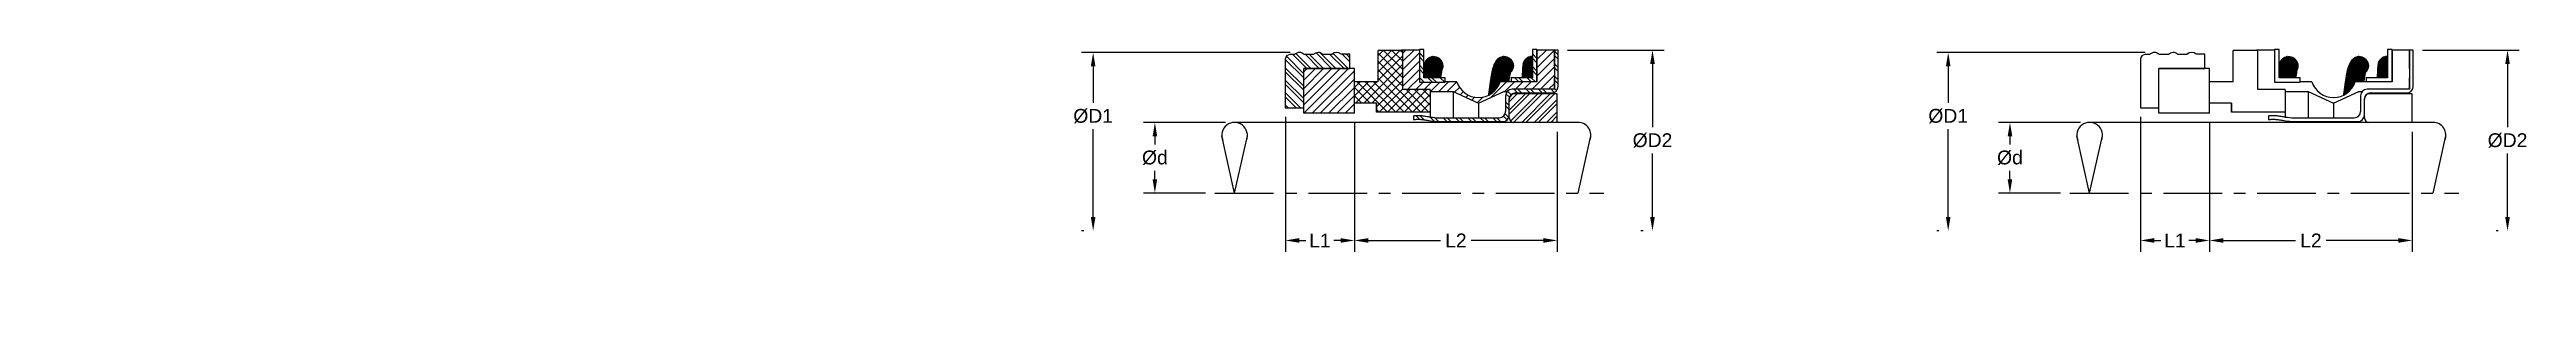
# Model space of a CAD drawing. Header units: millimetres. Extents: x 140 to 409, y 185 to 213.
import ezdxf

# ---------------------------------------------------------------- set-up
doc = ezdxf.new("R2010")
doc.units = ezdxf.units.MM
doc.header["$PDSIZE"] = -1
doc.linetypes.add('CENTER', pattern=[10.16, 6.35, -1.27, 1.27, -1.27])
doc.layers.add('AM_4', color=92, linetype='Continuous', lineweight=0)
doc.styles.get("Standard").update_dxf_attribs({"font": 'arial.ttf'})
doc.dimstyles.new('ADITYA', dxfattribs={"dimtxt": 2.5, "dimasz": 2.5, "dimexe": 1.25, "dimexo": 1, "dimtad": 0, "dimtih": 1, "dimtxsty": 'Standard', "dimcen": 2.5, "dimadec": 0, "dimazin": 0, "dimtfac": 1, "dimtmove": 0, "dimatfit": 3, "dimfxl": 1, "dimarcsym": 0})

# ---------------------------------------------------------------- blocks, each defined once
blk = doc.blocks.new('*D5')
at = {"color": 0, "lineweight": -2}
for p, q in [((281.66, 205.23), (281.66, 191.19)), ((303.66, 204.23), (303.66, 191.19)), ((283.16, 192.44), (291, 192.44)), ((302.16, 192.44), (294.32, 192.44))]:
    blk.add_line(p, q, dxfattribs=at)
at = {"color": 0}
for points in [[(283.16, 192.69), (283.16, 192.19), (281.66, 192.44)], [(302.16, 192.19), (302.16, 192.69), (303.66, 192.44)]]:
    blk.add_solid(points, dxfattribs=at)
at = {"layer": 'Defpoints', "color": 0}
for p in [(281.66, 206.23), (303.66, 205.23), (303.66, 192.44)]:
    blk.add_point(p, dxfattribs=at)
at = {"color": 0, "insert": (292.66, 192.44), "char_height": 1.5, "attachment_point": 5}
blk.add_mtext('L2', dxfattribs=at)
blk = doc.blocks.new('*D6')
at = {"color": 0, "lineweight": -2}
for p, q in [((304.76, 213.08), (315.24, 213.08)), ((313.99, 211.58), (313.99, 204.71)), ((313.99, 194.98), (313.99, 201.85)), ((312.99, 193.48), (312.74, 193.48))]:
    blk.add_line(p, q, dxfattribs=at)
at = {"color": 0}
for points in [[(314.24, 211.58), (313.74, 211.58), (313.99, 213.08)], [(313.74, 194.98), (314.24, 194.98), (313.99, 193.48)]]:
    blk.add_solid(points, dxfattribs=at)
at = {"layer": 'Defpoints', "color": 0}
for p in [(303.76, 213.08), (313.99, 213.08), (313.99, 193.48)]:
    blk.add_point(p, dxfattribs=at)
at = {"color": 0, "insert": (313.99, 203.28), "char_height": 1.5, "attachment_point": 5}
blk.add_mtext('ØD2', dxfattribs=at)
blk = doc.blocks.new('*D8')
at = {"color": 0, "lineweight": -2}
for p, q in [((274.69, 212.81), (252.06, 212.81)), ((253.31, 211.31), (253.31, 207.36)), ((253.31, 194.98), (253.31, 204.49)), ((252.31, 193.48), (252.06, 193.48))]:
    blk.add_line(p, q, dxfattribs=at)
at = {"color": 0}
for points in [[(253.56, 211.31), (253.06, 211.31), (253.31, 212.81)], [(253.06, 194.98), (253.56, 194.98), (253.31, 193.48)]]:
    blk.add_solid(points, dxfattribs=at)
at = {"layer": 'Defpoints', "color": 0}
for p in [(253.31, 212.81), (275.69, 212.81), (253.31, 193.48)]:
    blk.add_point(p, dxfattribs=at)
at = {"color": 0, "insert": (253.31, 205.92), "char_height": 1.5, "attachment_point": 5}
blk.add_mtext('ØD1', dxfattribs=at)
blk = doc.blocks.new('*D9')
at = {"color": 0, "lineweight": -2}
for p, q in [((274.16, 205.83), (274.16, 191.19)), ((281.66, 205.23), (281.66, 191.19)), ((275.66, 192.44), (276.39, 192.44)), ((280.16, 192.44), (279.43, 192.44))]:
    blk.add_line(p, q, dxfattribs=at)
at = {"color": 0}
for points in [[(275.66, 192.69), (275.66, 192.19), (274.16, 192.44)], [(280.16, 192.19), (280.16, 192.69), (281.66, 192.44)]]:
    blk.add_solid(points, dxfattribs=at)
at = {"layer": 'Defpoints', "color": 0}
for p in [(274.16, 206.83), (281.66, 206.23), (274.16, 192.44)]:
    blk.add_point(p, dxfattribs=at)
at = {"color": 0, "insert": (277.91, 192.44), "char_height": 1.5, "attachment_point": 5}
blk.add_mtext('L1', dxfattribs=at)
blk = doc.blocks.new('*D11')
at = {"color": 0, "lineweight": -2}
for p, q in [((267.65, 205.23), (258.76, 205.23)), ((260.01, 203.73), (260.01, 202.84)), ((260.01, 199.08), (260.01, 199.97)), ((265.51, 197.58), (258.76, 197.58))]:
    blk.add_line(p, q, dxfattribs=at)
at = {"color": 0}
for points in [[(260.26, 203.73), (259.76, 203.73), (260.01, 205.23)], [(259.76, 199.08), (260.26, 199.08), (260.01, 197.58)]]:
    blk.add_solid(points, dxfattribs=at)
at = {"layer": 'Defpoints', "color": 0}
for p in [(260.01, 205.23), (268.65, 205.23), (266.51, 197.58)]:
    blk.add_point(p, dxfattribs=at)
at = {"color": 0, "insert": (260.01, 201.41), "char_height": 1.5, "attachment_point": 5}
blk.add_mtext('Ød', dxfattribs=at)

msp = doc.modelspace()

# ---------------------------------------------------------------- hatches: boundary and pattern name
at = {"linetype": 'Continuous', "lineweight": 18}
h = msp.add_hatch(dxfattribs=at)
h.set_pattern_fill('ANSI32', style=0)
edge = h.paths.add_edge_path(flags=0)
edge.add_line((141.968, 197.613), (140.219, 197.613))
edge.add_spline(control_points=[(140.219, 197.613), (140.131, 197.454), (140.093, 197.287), (140.093, 197.129), (140.093, 195.129), (142.093, 195.129), (142.093, 197.129), (142.093, 197.287), (142.056, 197.454), (141.968, 197.613)], knot_values=[0, 0, 0, 0, 0.1026788, 0.1026788, 0.1026788, 0.6026788, 0.6026788, 0.6026788, 0.7053577, 0.7053577, 0.7053577, 0.7053577], weights=[0.6736282, 0.7543043, 0.8630949, 1, 0.3333333, 0.3333333, 1, 0.8630949, 0.7543043, 0.6736282], degree=3, periodic=0)
h = msp.add_hatch(dxfattribs=at)
h.set_pattern_fill('ANSI32', style=0)
h.paths.add_polyline_path([(166.893, 198.009), (166.893, 195.209), (167.393, 195.209), (167.393, 197.509), (170.443, 197.509), (170.443, 198.009)], flags=0)
h = msp.add_hatch(dxfattribs=at)
h.set_pattern_fill('ANSI32', style=0)
edge = h.paths.add_edge_path(flags=0)
edge.add_spline(control_points=[(140.094, 192.736), (140.094, 190.736), (142.094, 190.736), (142.094, 192.736), (142.094, 194.736), (140.094, 194.736), (140.094, 192.736)], knot_values=[0, 0, 0, 0, 0.5, 0.5, 0.5, 1, 1, 1, 1], weights=[1, 0.3333333, 0.3333333, 1, 0.3333333, 0.3333333, 1], degree=3, periodic=0)
h = msp.add_hatch(dxfattribs=at)
h.set_pattern_fill('ANSI32', style=0)
edge = h.paths.add_edge_path(flags=0)
edge.add_spline(control_points=[(169.693, 188.813), (169.693, 190.813), (167.693, 190.813), (167.693, 188.813), (167.693, 186.813), (169.693, 186.813), (169.693, 188.813)], knot_values=[0, 0, 0, 0, 0.5, 0.5, 0.5, 1, 1, 1, 1], weights=[1, 0.3333333, 0.3333333, 1, 0.3333333, 0.3333333, 1], degree=3, periodic=0)
h = msp.add_hatch(dxfattribs=at)
h.set_pattern_fill('ANSI32', style=0)
edge = h.paths.add_edge_path(flags=0)
edge.add_spline(control_points=[(140.094, 186.745), (140.094, 184.745), (142.094, 184.745), (142.094, 186.745), (142.094, 188.745), (140.094, 188.745), (140.094, 186.745)], knot_values=[0, 0, 0, 0, 0.5, 0.5, 0.5, 1, 1, 1, 1], weights=[1, 0.3333333, 0.3333333, 1, 0.3333333, 0.3333333, 1], degree=3, periodic=0)
h = msp.add_hatch(dxfattribs=at)
h.set_pattern_fill('ANSI32', style=0)
h.paths.add_polyline_path([(167.393, 185.752), (167.393, 188.052), (166.893, 188.052), (166.893, 185.252), (170.443, 185.252), (170.443, 185.752)], flags=0)
h = msp.add_hatch(dxfattribs=at)
h.set_pattern_fill('ANSI32', style=0)
edge = h.paths.add_edge_path(flags=0)
edge.add_line((167.699, 185.678), (169.688, 185.678))
edge.add_spline(control_points=[(169.688, 185.678), (169.692, 185.713), (169.694, 185.749), (169.694, 185.784), (169.694, 187.784), (167.694, 187.784), (167.694, 185.784), (167.694, 185.749), (167.696, 185.713), (167.699, 185.678)], knot_values=[0.974671, 0.974671, 0.974671, 0.974671, 1, 1, 1, 1.5, 1.5, 1.5, 1.525329, 1.525329, 1.525329, 1.525329], weights=[0.9038164, 0.9341668, 0.966228, 1, 0.3333333, 0.3333333, 1, 0.966228, 0.9341668, 0.9038164], degree=3, periodic=0)
at = {"layer": 'AM_4'}
h = msp.add_hatch(dxfattribs=at)
h.set_pattern_fill('ANSI32', color=8, scale=0.1, angle=90)
h.set_pattern_definition([(135, (274.1573, 205.3301), (-0.67352, -0.67352), []), (135, (274.1573, 205.7791), (-0.67352, -0.67352), [])])
edge = h.paths.add_edge_path()
edge.add_line((288.057, 205.546), (288.057, 205.63))
edge.add_line((288.057, 205.63), (288.057, 205.952))
edge.add_spline(control_points=[(288.057, 205.952), (288.057, 205.956), (288.057, 205.96), (288.057, 205.964)], knot_values=[0, 0, 0, 0, 0.0520324, 0.0520324, 0.0520324, 0.0520324], degree=3, periodic=0)
edge.add_spline(control_points=[(288.057, 205.964), (288.207, 205.98), (288.506, 206.011), (288.964, 205.99), (289.412, 205.907), (289.711, 205.847), (289.857, 205.824)], knot_values=[0, 0, 0, 0, 0.0484124, 0.0967534, 0.1469829, 0.1948027, 0.1948027, 0.1948027, 0.1948027], degree=3, periodic=0)
edge.add_spline(control_points=[(289.857, 205.824), (289.865, 205.823), (290.178, 205.773), (290.807, 205.728), (291.634, 205.732), (292.151, 205.733), (292.357, 205.733)], knot_values=[0.1948027, 0.1948027, 0.1948027, 0.1948027, 0.1972465, 0.2970529, 0.3970974, 0.4634791, 0.4634791, 0.4634791, 0.4634791], degree=3, periodic=0)
edge.add_spline(control_points=[(292.357, 205.733), (292.775, 205.733), (293.692, 205.733), (294.609, 205.733), (295.107, 205.733)], knot_values=[0.4634791, 0.4634791, 0.4634791, 0.4634791, 0.5980838, 0.7585586, 0.7585586, 0.7585586, 0.7585586], degree=3, periodic=0)
edge.add_spline(control_points=[(295.107, 205.733), (295.857, 205.732), (296.607, 205.732), (297.357, 205.732)], knot_values=[0.7585586, 0.7585586, 0.7585586, 0.7585586, 1, 1, 1, 1], degree=3, periodic=0)
edge.add_line((297.357, 205.732), (297.357, 205.733))
edge.add_ellipse((297.357, 206.433), major_axis=(0.7, 0), ratio=1, start_angle=270, end_angle=360)
edge.add_line((298.057, 206.433), (298.057, 208.133))
edge.add_ellipse((298.757, 208.133), major_axis=(-0.7, 0), ratio=1, start_angle=270, end_angle=360, ccw=False)
edge.add_line((298.757, 208.833), (303.357, 208.833))
edge.add_line((303.357, 208.833), (303.357, 213.083))
edge.add_line((303.357, 213.083), (303.757, 213.083))
edge.add_line((303.757, 213.083), (303.757, 209.133))
edge.add_ellipse((303.057, 209.133), major_axis=(-0.7, 0), ratio=1, start_angle=450, end_angle=540, ccw=False)
edge.add_line((303.057, 208.433), (299.157, 208.433))
edge.add_ellipse((299.157, 207.733), major_axis=(0.7, 0), ratio=1, start_angle=90, end_angle=131.31096)
edge.add_ellipse((298.957, 207.833), major_axis=(0.5, 0), ratio=1, start_angle=121.61464, end_angle=180)
edge.add_line((298.457, 207.833), (298.457, 206.033))
edge.add_ellipse((297.757, 206.033), major_axis=(-0.7, 0), ratio=1, start_angle=450, end_angle=540, ccw=False)
edge.add_line((297.757, 205.333), (297.757, 205.331))
edge.add_spline(control_points=[(297.757, 205.331), (296.445, 205.33), (294.475, 205.328), (292.179, 205.335), (290.869, 205.324), (290.058, 205.372), (289.429, 205.488), (288.971, 205.568), (288.51, 205.59), (288.208, 205.561), (288.057, 205.546)], knot_values=[0, 0, 0, 0, 0.4053228, 0.6079863, 0.7089975, 0.8097775, 0.8581098, 0.9064187, 0.9531805, 1, 1, 1, 1], degree=3, periodic=0)
h.paths.add_polyline_path([(274.157, 206.833), (276.157, 206.833), (276.157, 211.083), (281.157, 211.083), (281.157, 212.623), (280.217, 212.623, 0.4142136), (279.217, 212.609), (278.217, 212.609, 0.4329834), (277.217, 212.583), (276.217, 212.583, 0.4342328), (275.157, 212.583), (274.657, 212.583, 0.4142136), (274.157, 212.083)])
h.paths.add_polyline_path([(288.7, 213.083), (288.7, 209.583), (291.5, 209.583), (291.5, 210.083), (289.2, 210.083), (289.2, 213.133), (288.7, 213.133)])
h.paths.add_polyline_path([(298.657, 209.633), (298.657, 210.083), (300.957, 210.083), (300.957, 213.133), (301.457, 213.133), (301.457, 209.633)])
at = {"layer": 'AM_4', "ltscale": 0.5}
h = msp.add_hatch(dxfattribs=at)
h.set_pattern_fill('ANSI37', color=8, scale=0.2)
h.set_pattern_definition([(45, (281.6573, 206.33254), (-0.449013, 0.449013), []), (135, (281.6573, 206.33254), (-0.449013, -0.449013), [])])
h.paths.add_polyline_path([(281.657, 207.333), (284.057, 207.333), (284.057, 206.333), (289.857, 206.333), (289.857, 208.733, 0.2679492), (289.857, 208.833), (286.857, 208.833), (286.857, 211.083), (286.857, 212.983, 0.4142136), (286.757, 213.083), (284.257, 213.083, 0.1164338), (284.234, 212.983), (284.234, 209.683), (281.657, 209.683)])
at = {"layer": 'AM_4'}
h = msp.add_hatch(dxfattribs=at)
h.set_pattern_fill('ANSI31', color=8, scale=0.2)
h.set_pattern_definition([(45, (286.8573, 207.33254), (-0.449013, 0.449013), [])])
h.paths.add_polyline_path([(286.857, 208.833), (289.857, 208.833, -0.2679492), (289.857, 208.733), (289.857, 208.583), (292.357, 208.583), (295.107, 207.333), (297.857, 208.583), (298.221, 208.583, -0.2216709), (298.757, 208.833), (303.357, 208.833), (303.357, 213.083), (301.457, 213.083), (301.457, 209.633), (297.457, 209.633, -0.724983), (292.757, 209.633), (291.5, 209.633), (291.5, 209.583), (288.7, 209.583), (288.7, 213.083), (286.857, 213.083), (286.857, 211.083)])
h = msp.add_hatch(dxfattribs=at)
h.set_pattern_fill('ANSI31', color=8, scale=0.01)
h.set_pattern_definition([(45, (289.199962, 208.179236), (-0.02245064, 0.02245064), [])])
edge = h.paths.add_edge_path()
edge.add_spline(control_points=[(296.192, 208.179), (296.204, 208.242), (296.246, 208.612), (296.324, 209.198), (296.432, 209.939), (296.513, 210.408), (296.572, 210.706), (296.608, 210.874), (296.652, 211.062), (296.728, 211.319), (296.839, 211.575), (296.932, 211.706), (296.966, 211.751)], knot_values=[0.0137123, 0.0137123, 0.0137123, 0.0137123, 0.0292691, 0.2373197, 0.4325156, 0.6092428, 0.6791317, 0.7453857, 0.8107681, 0.8803758, 0.9558622, 0.9973567, 0.9973567, 0.9973567, 0.9973567], degree=3, periodic=0)
edge.add_spline(control_points=[(296.966, 211.751), (296.947, 211.702), (296.898, 211.545), (296.883, 211.264), (296.98, 210.936), (297.179, 210.658), (297.459, 210.461), (297.789, 210.369), (298.13, 210.39), (298.394, 210.502), (298.529, 210.606), (298.572, 210.645)], knot_values=[0.189899, 0.189899, 0.189899, 0.189899, 0.2147595, 0.2684467, 0.3221333, 0.3758203, 0.4295083, 0.4831977, 0.5368882, 0.590579, 0.6180755, 0.6180755, 0.6180755, 0.6180755], degree=3, periodic=0)
edge.add_spline(control_points=[(298.572, 210.645), (298.589, 210.61), (298.545, 210.413), (298.521, 210.279), (298.467, 210.013), (298.43, 209.775), (298.406, 209.633)], knot_values=[0.0081413, 0.0081413, 0.0081413, 0.0081413, 0.162415, 0.3903534, 0.6353622, 0.934312, 0.934312, 0.934312, 0.934312], degree=3, periodic=0)
edge.add_line((298.406, 209.633), (297.457, 209.633))
edge.add_ellipse((295.107, 210.401), major_axis=(-2.473, 0), ratio=1, start_angle=476.00899, end_angle=521.88295, ccw=False)
edge = h.paths.add_edge_path()
edge.add_spline(control_points=[(296.966, 211.751), (296.988, 211.807), (297.067, 211.962), (297.259, 212.177), (297.496, 212.313), (297.646, 212.348), (297.687, 212.356)], knot_values=[0.0334525, 0.0334525, 0.0334525, 0.0334525, 0.0622806, 0.1159705, 0.169661, 0.189899, 0.189899, 0.189899, 0.189899], degree=3, periodic=0)
edge.add_line((297.687, 212.356), (297.689, 212.347))
edge.add_spline(control_points=[(297.689, 212.347), (297.692, 212.348), (297.706, 212.355), (297.72, 212.36), (297.73, 212.363)], knot_values=[0.8147234, 0.8147234, 0.8147234, 0.8147234, 0.8623424, 1, 1, 1, 1], degree=3, periodic=0)
edge.add_spline(control_points=[(297.73, 212.363), (297.783, 212.371), (297.837, 212.376), (297.891, 212.382)], knot_values=[0.0007748, 0.0007748, 0.0007748, 0.0007748, 0.0265145, 0.0265145, 0.0265145, 0.0265145], degree=3, periodic=0)
edge.add_spline(control_points=[(297.891, 212.382), (297.892, 212.382), (297.894, 212.382), (297.896, 212.382)], knot_values=[0, 0, 0, 0, 0.0007748, 0.0007748, 0.0007748, 0.0007748], degree=3, periodic=0)
edge.add_spline(control_points=[(297.896, 212.382), (297.966, 212.378), (298.148, 212.366), (298.427, 212.251), (298.685, 212.028), (298.854, 211.73), (298.915, 211.393), (298.861, 211.055), (298.726, 210.806), (298.612, 210.682), (298.572, 210.645)], knot_values=[0.6180755, 0.6180755, 0.6180755, 0.6180755, 0.6516796, 0.7053686, 0.7590562, 0.8127429, 0.8664297, 0.9201173, 0.9738062, 1, 1, 1, 1], degree=3, periodic=0)
edge.add_spline(control_points=[(298.572, 210.645), (298.529, 210.606), (298.394, 210.502), (298.13, 210.39), (297.789, 210.369), (297.459, 210.461), (297.179, 210.658), (296.98, 210.936), (296.883, 211.264), (296.898, 211.545), (296.947, 211.702), (296.966, 211.751)], knot_values=[0.189899, 0.189899, 0.189899, 0.189899, 0.2173955, 0.2710863, 0.3247768, 0.3784663, 0.4321543, 0.4858412, 0.5395278, 0.593215, 0.6180755, 0.6180755, 0.6180755, 0.6180755], degree=3, periodic=0)
edge = h.paths.add_edge_path()
edge.add_spline(control_points=[(289.244, 211.409), (289.246, 211.473), (289.268, 211.65), (289.379, 211.921), (289.607, 212.175), (289.836, 212.307), (289.977, 212.343), (290.01, 212.35)], knot_values=[0.0375206, 0.0375206, 0.0375206, 0.0375206, 0.0682122, 0.1218999, 0.1755941, 0.2292914, 0.245468, 0.245468, 0.245468, 0.245468], degree=3, periodic=0)
edge.add_line((290.01, 212.35), (290.012, 212.341))
edge.add_spline(control_points=[(290.012, 212.341), (290.018, 212.344), (290.031, 212.35), (290.043, 212.355), (290.049, 212.357)], knot_values=[0.7337342, 0.7337342, 0.7337342, 0.7337342, 0.8742414, 1, 1, 1, 1], degree=3, periodic=0)
edge.add_spline(control_points=[(290.049, 212.357), (290.076, 212.362), (290.104, 212.365), (290.132, 212.369)], knot_values=[0.017696, 0.017696, 0.017696, 0.017696, 0.0311826, 0.0311826, 0.0311826, 0.0311826], degree=3, periodic=0)
edge.add_spline(control_points=[(290.132, 212.369), (290.169, 212.373), (290.206, 212.377), (290.243, 212.381)], knot_values=[0, 0, 0, 0, 0.017696, 0.017696, 0.017696, 0.017696], degree=3, periodic=0)
edge.add_spline(control_points=[(290.243, 212.381), (290.314, 212.376), (290.496, 212.365), (290.774, 212.25), (291.032, 212.026), (291.201, 211.728), (291.262, 211.392), (291.219, 211.12), (291.157, 210.972), (291.136, 210.93)], knot_values=[0.6755445, 0.6755445, 0.6755445, 0.6755445, 0.7091531, 0.7628431, 0.8165265, 0.8702058, 0.9238851, 0.9775685, 1, 1, 1, 1], degree=3, periodic=0)
edge.add_spline(control_points=[(291.136, 210.93), (291.134, 210.927), (291.13, 210.92), (291.125, 210.909), (291.081, 210.835)], knot_values=[0.976854, 0.976854, 0.976854, 0.976854, 0.9894163, 1, 1, 1, 1], degree=3, periodic=0)
edge.add_spline(control_points=[(291.081, 210.835), (291.065, 210.811), (290.983, 210.696), (290.793, 210.523), (290.478, 210.389), (290.136, 210.367), (289.807, 210.46), (289.527, 210.656), (289.327, 210.934), (289.249, 211.2), (289.242, 211.361), (289.244, 211.409)], knot_values=[0.245468, 0.245468, 0.245468, 0.245468, 0.2591353, 0.3128311, 0.3665298, 0.420227, 0.4739189, 0.5276043, 0.5812845, 0.6349632, 0.6579534, 0.6579534, 0.6579534, 0.6579534], degree=3, periodic=0)
edge = h.paths.add_edge_path()
edge.add_line((289.2, 210.083), (289.2, 210.91))
edge.add_spline(control_points=[(289.2, 210.91), (289.203, 210.962), (289.209, 211.083), (289.222, 211.226), (289.227, 211.325), (289.242, 211.401), (289.244, 211.409)], knot_values=[0.1131798, 0.1131798, 0.1131798, 0.1131798, 0.3552665, 0.6723538, 0.9640002, 1, 1, 1, 1], degree=3, periodic=0)
edge.add_spline(control_points=[(289.244, 211.409), (289.242, 211.361), (289.249, 211.2), (289.327, 210.934), (289.527, 210.656), (289.807, 210.46), (290.136, 210.367), (290.478, 210.389), (290.793, 210.523), (290.983, 210.696), (291.065, 210.811), (291.081, 210.835)], knot_values=[0.245468, 0.245468, 0.245468, 0.245468, 0.2684582, 0.322137, 0.3758172, 0.4295025, 0.4831945, 0.5368917, 0.5905903, 0.6442862, 0.6579534, 0.6579534, 0.6579534, 0.6579534], degree=3, periodic=0)
edge.add_spline(control_points=[(291.081, 210.835), (291.101, 210.865), (291.119, 210.897), (291.136, 210.93)], knot_values=[0.6579534, 0.6579534, 0.6579534, 0.6579534, 0.6755445, 0.6755445, 0.6755445, 0.6755445], degree=3, periodic=0)
edge.add_spline(control_points=[(291.136, 210.93), (291.168, 210.981), (291.128, 210.672), (291.103, 210.529), (291.06, 210.313), (291.032, 210.148), (291.021, 210.083)], knot_values=[0.1531226, 0.1531226, 0.1531226, 0.1531226, 0.3499383, 0.5778767, 0.8228855, 0.976854, 0.976854, 0.976854, 0.976854], degree=3, periodic=0)
edge.add_line((291.021, 210.083), (289.2, 210.083))
edge = h.paths.add_edge_path()
edge.add_spline(control_points=[(299.925, 211.379), (299.925, 211.342), (299.934, 211.192), (300.009, 210.937), (300.208, 210.658), (300.488, 210.463), (300.754, 210.385), (300.911, 210.384), (300.957, 210.386)], knot_values=[0.5011838, 0.5011838, 0.5011838, 0.5011838, 0.5345514, 0.6350858, 0.7356197, 0.8361513, 0.9366801, 0.977862, 0.977862, 0.977862, 0.977862], degree=3, periodic=0)
edge.add_line((300.957, 210.386), (300.957, 212.382))
edge.add_spline(control_points=[(300.957, 212.382), (300.947, 212.382), (300.824, 212.386), (300.587, 212.344), (300.288, 212.179), (300.061, 211.923), (299.945, 211.642), (299.925, 211.454), (299.925, 211.379)], knot_values=[0.022225, 0.022225, 0.022225, 0.022225, 0.0319069, 0.1324334, 0.2329599, 0.3334877, 0.4340183, 0.5011838, 0.5011838, 0.5011838, 0.5011838], degree=3, periodic=0)
edge = h.paths.add_edge_path()
edge.add_spline(control_points=[(299.851, 210.083), (299.858, 210.27), (299.869, 210.571), (299.886, 210.912), (299.901, 211.145), (299.91, 211.284), (299.923, 211.367), (299.925, 211.379)], knot_values=[0.0718942, 0.0718942, 0.0718942, 0.0718942, 0.3966509, 0.5947942, 0.803711, 0.9738598, 1, 1, 1, 1], degree=3, periodic=0)
edge.add_spline(control_points=[(299.925, 211.379), (299.925, 211.342), (299.934, 211.192), (300.009, 210.937), (300.208, 210.658), (300.488, 210.463), (300.754, 210.385), (300.911, 210.384), (300.957, 210.386)], knot_values=[0.5011838, 0.5011838, 0.5011838, 0.5011838, 0.5345514, 0.6350858, 0.7356197, 0.8361513, 0.9366801, 0.977862, 0.977862, 0.977862, 0.977862], degree=3, periodic=0)
edge.add_line((300.957, 210.386), (300.957, 210.083))
edge.add_line((300.957, 210.083), (299.851, 210.083))
h = msp.add_hatch(dxfattribs=at)
h.set_pattern_fill('ANSI31', color=8, scale=0.01)
h.set_pattern_definition([(45, (381.960016, 208.179236), (-0.02245064, 0.02245064), [])])
edge = h.paths.add_edge_path()
edge.add_spline(control_points=[(388.952, 208.179), (388.964, 208.242), (389.006, 208.612), (389.084, 209.198), (389.192, 209.939), (389.273, 210.408), (389.332, 210.706), (389.368, 210.874), (389.412, 211.062), (389.488, 211.319), (389.599, 211.575), (389.692, 211.706), (389.726, 211.751)], knot_values=[0.0137123, 0.0137123, 0.0137123, 0.0137123, 0.0292691, 0.2373197, 0.4325156, 0.6092428, 0.6791317, 0.7453857, 0.8107681, 0.8803758, 0.9558622, 0.9973567, 0.9973567, 0.9973567, 0.9973567], degree=3, periodic=0)
edge.add_spline(control_points=[(389.726, 211.751), (389.707, 211.702), (389.658, 211.545), (389.643, 211.264), (389.74, 210.936), (389.939, 210.658), (390.219, 210.461), (390.549, 210.369), (390.89, 210.39), (391.154, 210.502), (391.289, 210.606), (391.332, 210.645)], knot_values=[0.189899, 0.189899, 0.189899, 0.189899, 0.2147595, 0.2684467, 0.3221333, 0.3758203, 0.4295083, 0.4831977, 0.5368882, 0.590579, 0.6180755, 0.6180755, 0.6180755, 0.6180755], degree=3, periodic=0)
edge.add_spline(control_points=[(391.332, 210.645), (391.349, 210.61), (391.305, 210.413), (391.281, 210.279), (391.227, 210.013), (391.19, 209.775), (391.166, 209.633)], knot_values=[0.0081413, 0.0081413, 0.0081413, 0.0081413, 0.162415, 0.3903534, 0.6353622, 0.934312, 0.934312, 0.934312, 0.934312], degree=3, periodic=0)
edge.add_line((391.166, 209.633), (390.217, 209.633))
edge.add_ellipse((387.867, 210.401), major_axis=(-2.473, 0), ratio=1, start_angle=476.00899, end_angle=521.88295, ccw=False)
edge = h.paths.add_edge_path()
edge.add_spline(control_points=[(389.726, 211.751), (389.748, 211.807), (389.827, 211.962), (390.019, 212.177), (390.256, 212.313), (390.406, 212.348), (390.447, 212.356)], knot_values=[0.0334525, 0.0334525, 0.0334525, 0.0334525, 0.0622806, 0.1159705, 0.169661, 0.189899, 0.189899, 0.189899, 0.189899], degree=3, periodic=0)
edge.add_line((390.447, 212.356), (390.449, 212.347))
edge.add_spline(control_points=[(390.449, 212.347), (390.452, 212.348), (390.466, 212.355), (390.48, 212.36), (390.49, 212.363)], knot_values=[0.8147234, 0.8147234, 0.8147234, 0.8147234, 0.8623424, 1, 1, 1, 1], degree=3, periodic=0)
edge.add_spline(control_points=[(390.49, 212.363), (390.543, 212.371), (390.597, 212.376), (390.651, 212.382)], knot_values=[0.0007748, 0.0007748, 0.0007748, 0.0007748, 0.0265145, 0.0265145, 0.0265145, 0.0265145], degree=3, periodic=0)
edge.add_spline(control_points=[(390.651, 212.382), (390.653, 212.382), (390.654, 212.382), (390.656, 212.382)], knot_values=[0, 0, 0, 0, 0.0007748, 0.0007748, 0.0007748, 0.0007748], degree=3, periodic=0)
edge.add_spline(control_points=[(390.656, 212.382), (390.726, 212.378), (390.908, 212.366), (391.187, 212.251), (391.445, 212.028), (391.614, 211.73), (391.675, 211.393), (391.621, 211.055), (391.486, 210.806), (391.372, 210.682), (391.332, 210.645)], knot_values=[0.6180755, 0.6180755, 0.6180755, 0.6180755, 0.6516796, 0.7053686, 0.7590562, 0.8127429, 0.8664297, 0.9201173, 0.9738062, 1, 1, 1, 1], degree=3, periodic=0)
edge.add_spline(control_points=[(391.332, 210.645), (391.289, 210.606), (391.154, 210.502), (390.89, 210.39), (390.549, 210.369), (390.219, 210.461), (389.939, 210.658), (389.74, 210.936), (389.643, 211.264), (389.658, 211.545), (389.707, 211.702), (389.726, 211.751)], knot_values=[0.189899, 0.189899, 0.189899, 0.189899, 0.2173955, 0.2710863, 0.3247768, 0.3784663, 0.4321543, 0.4858412, 0.5395278, 0.593215, 0.6180755, 0.6180755, 0.6180755, 0.6180755], degree=3, periodic=0)
edge = h.paths.add_edge_path()
edge.add_spline(control_points=[(382.004, 211.409), (382.006, 211.473), (382.028, 211.65), (382.139, 211.921), (382.367, 212.175), (382.596, 212.307), (382.737, 212.343), (382.77, 212.35)], knot_values=[0.0375206, 0.0375206, 0.0375206, 0.0375206, 0.0682122, 0.1218999, 0.1755941, 0.2292914, 0.245468, 0.245468, 0.245468, 0.245468], degree=3, periodic=0)
edge.add_line((382.77, 212.35), (382.772, 212.341))
edge.add_spline(control_points=[(382.772, 212.341), (382.778, 212.344), (382.791, 212.35), (382.803, 212.355), (382.809, 212.357)], knot_values=[0.7337342, 0.7337342, 0.7337342, 0.7337342, 0.8742414, 1, 1, 1, 1], degree=3, periodic=0)
edge.add_spline(control_points=[(382.809, 212.357), (382.836, 212.362), (382.864, 212.365), (382.892, 212.369)], knot_values=[0.017696, 0.017696, 0.017696, 0.017696, 0.0311826, 0.0311826, 0.0311826, 0.0311826], degree=3, periodic=0)
edge.add_spline(control_points=[(382.892, 212.369), (382.929, 212.373), (382.966, 212.377), (383.003, 212.381)], knot_values=[0, 0, 0, 0, 0.017696, 0.017696, 0.017696, 0.017696], degree=3, periodic=0)
edge.add_spline(control_points=[(383.003, 212.381), (383.074, 212.376), (383.256, 212.365), (383.534, 212.25), (383.792, 212.026), (383.961, 211.728), (384.023, 211.392), (383.979, 211.12), (383.917, 210.972), (383.896, 210.93)], knot_values=[0.6755445, 0.6755445, 0.6755445, 0.6755445, 0.7091531, 0.7628431, 0.8165265, 0.8702058, 0.9238851, 0.9775685, 1, 1, 1, 1], degree=3, periodic=0)
edge.add_spline(control_points=[(383.896, 210.93), (383.894, 210.927), (383.89, 210.92), (383.885, 210.909), (383.841, 210.835)], knot_values=[0.976854, 0.976854, 0.976854, 0.976854, 0.9894163, 1, 1, 1, 1], degree=3, periodic=0)
edge.add_spline(control_points=[(383.841, 210.835), (383.825, 210.811), (383.743, 210.696), (383.553, 210.523), (383.238, 210.389), (382.896, 210.367), (382.567, 210.46), (382.287, 210.656), (382.087, 210.934), (382.009, 211.2), (382.002, 211.361), (382.004, 211.409)], knot_values=[0.245468, 0.245468, 0.245468, 0.245468, 0.2591353, 0.3128311, 0.3665298, 0.420227, 0.4739189, 0.5276043, 0.5812845, 0.6349632, 0.6579534, 0.6579534, 0.6579534, 0.6579534], degree=3, periodic=0)
edge = h.paths.add_edge_path()
edge.add_line((381.96, 210.083), (381.96, 210.91))
edge.add_spline(control_points=[(381.96, 210.91), (381.963, 210.962), (381.969, 211.083), (381.982, 211.226), (381.987, 211.325), (382.002, 211.401), (382.004, 211.409)], knot_values=[0.1131798, 0.1131798, 0.1131798, 0.1131798, 0.3552665, 0.6723538, 0.9640002, 1, 1, 1, 1], degree=3, periodic=0)
edge.add_spline(control_points=[(382.004, 211.409), (382.002, 211.361), (382.009, 211.2), (382.087, 210.934), (382.287, 210.656), (382.567, 210.46), (382.896, 210.367), (383.238, 210.389), (383.553, 210.523), (383.743, 210.696), (383.825, 210.811), (383.841, 210.835)], knot_values=[0.245468, 0.245468, 0.245468, 0.245468, 0.2684582, 0.322137, 0.3758172, 0.4295025, 0.4831945, 0.5368917, 0.5905903, 0.6442862, 0.6579534, 0.6579534, 0.6579534, 0.6579534], degree=3, periodic=0)
edge.add_spline(control_points=[(383.841, 210.835), (383.861, 210.865), (383.88, 210.897), (383.896, 210.93)], knot_values=[0.6579534, 0.6579534, 0.6579534, 0.6579534, 0.6755445, 0.6755445, 0.6755445, 0.6755445], degree=3, periodic=0)
edge.add_spline(control_points=[(383.896, 210.93), (383.928, 210.981), (383.888, 210.672), (383.863, 210.529), (383.82, 210.313), (383.792, 210.148), (383.781, 210.083)], knot_values=[0.1531226, 0.1531226, 0.1531226, 0.1531226, 0.3499383, 0.5778767, 0.8228855, 0.976854, 0.976854, 0.976854, 0.976854], degree=3, periodic=0)
edge.add_line((383.781, 210.083), (381.96, 210.083))
edge = h.paths.add_edge_path()
edge.add_spline(control_points=[(392.685, 211.379), (392.685, 211.342), (392.694, 211.192), (392.769, 210.937), (392.968, 210.658), (393.248, 210.463), (393.514, 210.385), (393.671, 210.384), (393.717, 210.386)], knot_values=[0.5011838, 0.5011838, 0.5011838, 0.5011838, 0.5345514, 0.6350858, 0.7356197, 0.8361513, 0.9366801, 0.977862, 0.977862, 0.977862, 0.977862], degree=3, periodic=0)
edge.add_line((393.717, 210.386), (393.717, 212.382))
edge.add_spline(control_points=[(393.717, 212.382), (393.707, 212.382), (393.584, 212.386), (393.347, 212.344), (393.048, 212.179), (392.821, 211.923), (392.705, 211.642), (392.685, 211.454), (392.685, 211.379)], knot_values=[0.022225, 0.022225, 0.022225, 0.022225, 0.0319069, 0.1324334, 0.2329599, 0.3334877, 0.4340183, 0.5011838, 0.5011838, 0.5011838, 0.5011838], degree=3, periodic=0)
edge = h.paths.add_edge_path()
edge.add_spline(control_points=[(392.611, 210.083), (392.618, 210.27), (392.629, 210.571), (392.646, 210.912), (392.661, 211.145), (392.67, 211.284), (392.683, 211.367), (392.685, 211.379)], knot_values=[0.0718942, 0.0718942, 0.0718942, 0.0718942, 0.3966509, 0.5947942, 0.803711, 0.9738598, 1, 1, 1, 1], degree=3, periodic=0)
edge.add_spline(control_points=[(392.685, 211.379), (392.685, 211.342), (392.694, 211.192), (392.769, 210.937), (392.968, 210.658), (393.248, 210.463), (393.514, 210.385), (393.671, 210.384), (393.717, 210.386)], knot_values=[0.5011838, 0.5011838, 0.5011838, 0.5011838, 0.5345514, 0.6350858, 0.7356197, 0.8361513, 0.9366801, 0.977862, 0.977862, 0.977862, 0.977862], degree=3, periodic=0)
edge.add_line((393.717, 210.386), (393.717, 210.083))
edge.add_line((393.717, 210.083), (392.611, 210.083))
h = msp.add_hatch(dxfattribs=at)
h.set_pattern_fill('ANSI31', color=8, scale=0.2)
h.set_pattern_definition([(45, (276.1573, 206.23254), (-0.449013, 0.449013), [])])
h.paths.add_polyline_path([(276.157, 206.833), (276.157, 206.233), (281.657, 206.233), (281.657, 211.083), (276.157, 211.083)])
h = msp.add_hatch(dxfattribs=at)
h.set_pattern_fill('ANSI32', color=8, scale=0.1)
h.set_pattern_definition([(45, (298.4573, 205.2325), (-0.67352, 0.67352), []), (45, (298.9063, 205.2325), (-0.67352, 0.67352), [])])
h.paths.add_polyline_path([(298.957, 205.233, -0.4142136), (298.457, 205.733), (298.457, 207.733, -0.2157009), (298.695, 208.258, -0.1388266), (298.957, 208.333), (303.657, 208.333), (303.657, 205.233)])

# ---------------------------------------------------------------- linework, layer by layer
at = {"color": 7, "linetype": 'Continuous', "lineweight": 25}
for p, q in [((275.157, 212.583), (274.657, 212.583)), ((277.217, 212.583), (276.217, 212.583)), ((279.217, 212.609), (278.217, 212.609)), ((281.157, 212.623), (280.217, 212.623)), ((281.157, 211.083), (281.157, 212.623)), ((284.234, 209.683), (284.234, 212.983)), ((284.257, 213.083), (286.757, 213.083)), ((288.7, 213.083), (286.857, 213.083)), ((286.857, 213.083), (286.857, 211.083)), ((286.857, 212.983), (286.857, 208.833)), ((289.2, 213.133), (288.7, 213.133)), ((288.7, 213.133), (288.7, 209.583)), ((289.2, 210.083), (289.2, 213.133)), ((301.457, 213.133), (300.957, 213.133)), ((300.957, 213.133), (300.957, 210.083)), ((301.457, 209.633), (301.457, 213.133)), ((303.357, 213.083), (301.457, 213.083)), ((301.457, 213.083), (301.457, 209.633)), ((303.757, 213.083), (303.357, 213.083)), ((303.357, 213.083), (303.357, 208.833)), ((303.357, 211.083), (303.357, 213.083)), ((303.757, 209.133), (303.757, 213.083)), ((367.917, 212.583), (367.417, 212.583)), ((369.977, 212.583), (368.977, 212.583)), ((371.977, 212.609), (370.977, 212.609)), ((373.917, 212.623), (372.977, 212.623)), ((373.917, 211.083), (373.917, 212.623)), ((376.994, 209.683), (376.994, 212.983)), ((377.017, 213.083), (379.517, 213.083)), ((381.46, 213.083), (379.617, 213.083)), ((379.617, 213.083), (379.617, 211.083)), ((379.617, 212.983), (379.617, 208.833)), ((381.96, 213.133), (381.46, 213.133)), ((381.46, 213.133), (381.46, 209.583)), ((381.96, 210.083), (381.96, 213.133)), ((394.217, 213.133), (393.717, 213.133)), ((393.717, 213.133), (393.717, 210.083)), ((394.217, 209.633), (394.217, 213.133)), ((396.117, 213.083), (394.217, 213.083)), ((394.217, 213.083), (394.217, 209.633)), ((396.517, 213.083), (396.117, 213.083)), ((396.117, 213.083), (396.117, 208.833)), ((396.117, 211.083), (396.117, 213.083)), ((396.517, 209.133), (396.517, 213.083)), ((274.157, 212.083), (274.157, 206.833)), ((274.157, 210.34), (274.157, 206.833)), ((276.157, 211.083), (281.157, 211.083)), ((276.157, 206.833), (276.157, 211.083)), ((281.657, 211.083), (276.157, 211.083)), ((276.157, 206.233), (276.157, 211.083)), ((281.657, 206.233), (281.657, 211.083)), ((281.657, 209.683), (284.234, 209.683)), ((281.657, 207.333), (281.657, 209.683)), ((286.857, 210.083), (286.857, 208.833)), ((291.5, 210.083), (289.2, 210.083)), ((291.5, 209.583), (291.5, 210.083)), ((292.757, 209.633), (291.5, 209.633)), ((301.457, 209.633), (297.457, 209.633)), ((300.957, 210.083), (298.657, 210.083)), ((298.657, 210.083), (298.657, 209.633)), ((303.357, 208.833), (303.357, 210.083)), ((366.917, 212.083), (366.917, 206.833)), ((366.917, 210.34), (366.917, 206.833)), ((368.917, 211.083), (373.917, 211.083)), ((368.917, 206.833), (368.917, 211.083)), ((374.417, 211.083), (368.917, 211.083)), ((368.917, 206.233), (368.917, 211.083)), ((374.417, 206.233), (374.417, 211.083)), ((374.417, 209.683), (376.994, 209.683)), ((374.417, 207.333), (374.417, 209.683)), ((379.617, 210.083), (379.617, 208.833)), ((384.26, 210.083), (381.96, 210.083)), ((384.26, 209.583), (384.26, 210.083)), ((385.517, 209.633), (384.26, 209.633)), ((394.217, 209.633), (390.217, 209.633)), ((393.717, 210.083), (391.417, 210.083)), ((391.417, 210.083), (391.417, 209.633)), ((396.117, 208.833), (396.117, 210.083)), ((284.057, 207.333), (281.657, 207.333)), ((284.057, 207.333), (284.057, 206.333)), ((284.057, 206.333), (284.057, 207.333)), ((286.857, 208.833), (289.857, 208.833)), ((288.7, 209.583), (291.5, 209.583)), ((289.857, 208.733), (289.857, 205.824)), ((289.857, 208.583), (292.357, 208.583)), ((289.857, 208.11), (289.857, 205.88)), ((292.357, 208.583), (292.357, 205.733)), ((292.357, 208.583), (295.107, 207.333)), ((295.107, 207.333), (297.857, 208.583)), ((295.107, 207.333), (295.107, 205.733)), ((297.857, 208.583), (298.221, 208.583)), ((298.057, 208.133), (298.057, 206.433)), ((298.457, 205.733), (298.457, 207.833)), ((298.457, 205.733), (298.457, 207.733)), ((303.357, 208.833), (298.757, 208.833)), ((303.657, 208.333), (298.957, 208.333)), ((299.157, 208.433), (303.057, 208.433)), ((299.157, 208.433), (299.157, 208.333)), ((303.057, 208.333), (303.057, 208.433)), ((303.657, 205.233), (303.657, 208.333)), ((376.817, 207.333), (374.417, 207.333)), ((376.817, 207.333), (376.817, 206.333)), ((376.817, 206.333), (376.817, 207.333)), ((379.617, 208.833), (382.617, 208.833)), ((381.46, 209.583), (384.26, 209.583)), ((382.617, 208.733), (382.617, 205.824)), ((382.617, 208.583), (385.117, 208.583)), ((382.617, 208.11), (382.617, 205.88)), ((385.117, 208.583), (385.117, 205.733)), ((385.117, 208.583), (387.867, 207.333)), ((387.867, 207.333), (390.617, 208.583)), ((387.867, 207.333), (387.867, 205.733)), ((390.617, 208.583), (390.981, 208.583)), ((390.817, 208.133), (390.817, 206.433)), ((391.217, 205.733), (391.217, 207.833)), ((391.217, 205.733), (391.217, 207.733)), ((396.117, 208.833), (391.517, 208.833)), ((396.417, 208.333), (391.717, 208.333)), ((391.917, 208.433), (395.817, 208.433)), ((391.917, 208.433), (391.917, 208.333)), ((395.817, 208.333), (395.817, 208.433)), ((396.417, 205.233), (396.417, 208.333)), ((305.915, 205.233), (268.651, 205.233)), ((274.157, 206.833), (276.157, 206.833)), ((281.657, 206.233), (276.157, 206.233)), ((289.857, 206.333), (284.057, 206.333)), ((288.057, 205.952), (288.057, 205.555)), ((288.057, 205.63), (288.057, 205.546)), ((297.357, 205.733), (297.357, 205.727)), ((297.757, 205.331), (297.757, 205.333)), ((303.657, 205.233), (298.957, 205.233)), ((398.675, 205.233), (361.411, 205.233)), ((366.917, 206.833), (368.917, 206.833)), ((374.417, 206.233), (368.917, 206.233)), ((382.617, 206.333), (376.817, 206.333)), ((380.817, 205.952), (380.817, 205.555)), ((380.817, 205.63), (380.817, 205.546)), ((390.117, 205.733), (390.117, 205.727)), ((390.517, 205.331), (390.517, 205.333)), ((396.417, 205.233), (391.717, 205.233))]:
    msp.add_line(p, q, dxfattribs=at)
for p, q in [((268.651, 197.583), (267.257, 203.772)), ((268.651, 197.583), (270.045, 203.772)), ((305.915, 197.583), (307.309, 203.772)), ((361.411, 197.583), (360.017, 203.772)), ((361.411, 197.583), (362.805, 203.772)), ((398.675, 197.583), (400.069, 203.772))]:
    msp.add_line(p, q)
at = {"color": 6, "linetype": 'CENTER'}
for p, q in [((266.512, 197.583), (308.702, 197.583)), ((359.272, 197.583), (401.462, 197.583))]:
    msp.add_line(p, q, dxfattribs=at)
at = {"color": 7, "linetype": 'Continuous', "lineweight": 25}
for centre, radius, start, end in [((274.657, 212.083), 0.5, 90, 180), ((275.687, 212.088), 0.725, 43.05587, 136.94413), ((277.729, 212.127), 0.686, 44.70404, 138.35129), ((279.723, 212.116), 0.707, 45.76447, 135.76447), ((284.457, 212.983), 0.224, 153.43495, 180), ((286.757, 212.983), 0.1, 0, 90), ((367.417, 212.083), 0.5, 90, 180), ((368.447, 212.088), 0.725, 43.05587, 136.94413), ((370.489, 212.127), 0.686, 44.70404, 138.35129), ((372.483, 212.116), 0.707, 45.76447, 135.76447), ((377.217, 212.983), 0.224, 153.43495, 180), ((379.517, 212.983), 0.1, 0, 90), ((295.107, 210.401), 2.473, 198.11705, 341.88295), ((387.867, 210.401), 2.473, 198.11705, 341.88295), ((289.771, 208.783), 0.1, 330, 30), ((298.757, 208.133), 0.7, 90, 180), ((299.157, 207.733), 0.7, 90, 180), ((298.957, 207.833), 0.5, 90, 180), ((303.057, 209.133), 0.7, 270, 0), ((382.531, 208.783), 0.1, 330, 30), ((391.517, 208.133), 0.7, 90, 180), ((391.917, 207.733), 0.7, 90, 180), ((391.717, 207.833), 0.5, 90, 180), ((395.817, 209.133), 0.7, 270, 0), ((297.357, 206.433), 0.7, 270, 0), ((297.757, 206.033), 0.7, 270, 0), ((298.957, 205.733), 0.5, 180, 270), ((390.117, 206.433), 0.7, 270, 0), ((390.517, 206.033), 0.7, 270, 0), ((391.717, 205.733), 0.5, 180, 270)]:
    msp.add_arc(centre, radius, start, end, dxfattribs=at)
for centre, end in [((268.651, 203.837), 202.71161), ((305.915, 203.837), 90), ((361.411, 203.837), 202.71161), ((398.675, 203.837), 90)]:
    msp.add_arc(centre, 1.395, 337.28839, end)
for points, knots in [([(290.243, 212.381), (290.131, 212.37), (289.906, 212.347), (289.607, 212.175), (289.379, 211.921), (289.249, 211.604), (289.231, 211.263), (289.327, 210.934), (289.527, 210.656), (289.807, 210.46), (290.136, 210.367), (290.478, 210.389), (290.793, 210.523), (291.046, 210.753), (291.209, 211.054), (291.262, 211.392), (291.201, 211.728), (291.032, 212.026), (290.774, 212.25), (290.496, 212.365), (290.314, 212.376), (290.243, 212.381)], [0, 0, 0, 0, 0.0536972, 0.1073945, 0.1610887, 0.2147765, 0.2684582, 0.322137, 0.3758172, 0.4295025, 0.4831945, 0.5368917, 0.5905903, 0.6442862, 0.697976, 0.7516594, 0.8053387, 0.859018, 0.9127014, 0.9663913, 1, 1, 1, 1]), ([(290.132, 212.374), (290.102, 212.371), (290.067, 212.367), (290.018, 212.344), (290.012, 212.341)], [0, 0, 0, 0, 0.8594928, 1, 1, 1, 1]), ([(297.896, 212.382), (297.783, 212.371), (297.558, 212.349), (297.259, 212.177), (297.032, 211.923), (296.901, 211.606), (296.883, 211.264), (296.98, 210.936), (297.179, 210.658), (297.459, 210.461), (297.789, 210.369), (298.13, 210.39), (298.445, 210.524), (298.698, 210.754), (298.861, 211.055), (298.915, 211.393), (298.854, 211.73), (298.685, 212.028), (298.427, 212.251), (298.148, 212.366), (297.966, 212.378), (297.896, 212.382)], [0, 0, 0, 0, 0.0536905, 0.1073811, 0.161071, 0.2147595, 0.2684467, 0.3221333, 0.3758203, 0.4295083, 0.4831977, 0.5368882, 0.590579, 0.6442693, 0.6979582, 0.7516458, 0.8053326, 0.8590193, 0.9127069, 0.9663959, 1, 1, 1, 1]), ([(297.891, 212.382), (297.831, 212.382), (297.768, 212.382), (297.692, 212.348), (297.689, 212.347)], [0, 0, 0, 0, 0.952381, 1, 1, 1, 1]), ([(300.957, 212.382), (300.947, 212.382), (300.824, 212.386), (300.587, 212.344), (300.288, 212.179), (300.061, 211.923), (299.931, 211.607), (299.913, 211.265), (300.009, 210.937), (300.208, 210.658), (300.488, 210.463), (300.754, 210.385), (300.911, 210.384), (300.957, 210.386)], [0.02222498, 0.02222498, 0.02222498, 0.02222498, 0.03190689, 0.13243341, 0.23295987, 0.33348768, 0.43401826, 0.53455142, 0.63508585, 0.73561967, 0.83615129, 0.93668006, 0.97786202, 0.97786202, 0.97786202, 0.97786202]), ([(383.003, 212.381), (382.891, 212.37), (382.666, 212.347), (382.367, 212.175), (382.139, 211.921), (382.009, 211.604), (381.991, 211.263), (382.087, 210.934), (382.287, 210.656), (382.567, 210.46), (382.896, 210.367), (383.238, 210.389), (383.553, 210.523), (383.806, 210.753), (383.969, 211.054), (384.023, 211.392), (383.961, 211.728), (383.792, 212.026), (383.534, 212.25), (383.256, 212.365), (383.074, 212.376), (383.003, 212.381)], [0, 0, 0, 0, 0.0536972, 0.1073945, 0.1610887, 0.2147765, 0.2684582, 0.322137, 0.3758172, 0.4295025, 0.4831945, 0.5368917, 0.5905903, 0.6442862, 0.697976, 0.7516594, 0.8053387, 0.859018, 0.9127014, 0.9663913, 1, 1, 1, 1]), ([(382.892, 212.374), (382.862, 212.371), (382.827, 212.367), (382.778, 212.344), (382.772, 212.341)], [0, 0, 0, 0, 0.8594928, 1, 1, 1, 1]), ([(390.656, 212.382), (390.543, 212.371), (390.318, 212.349), (390.019, 212.177), (389.792, 211.923), (389.661, 211.606), (389.643, 211.264), (389.74, 210.936), (389.939, 210.658), (390.219, 210.461), (390.549, 210.369), (390.89, 210.39), (391.205, 210.524), (391.458, 210.754), (391.621, 211.055), (391.675, 211.393), (391.614, 211.73), (391.445, 212.028), (391.187, 212.251), (390.908, 212.366), (390.726, 212.378), (390.656, 212.382)], [0, 0, 0, 0, 0.0536905, 0.1073811, 0.161071, 0.2147595, 0.2684467, 0.3221333, 0.3758203, 0.4295083, 0.4831977, 0.5368882, 0.590579, 0.6442693, 0.6979582, 0.7516458, 0.8053326, 0.8590193, 0.9127069, 0.9663959, 1, 1, 1, 1]), ([(390.651, 212.382), (390.591, 212.382), (390.528, 212.382), (390.452, 212.348), (390.449, 212.347)], [0, 0, 0, 0, 0.952381, 1, 1, 1, 1]), ([(393.717, 212.382), (393.707, 212.382), (393.584, 212.386), (393.347, 212.344), (393.048, 212.179), (392.821, 211.923), (392.691, 211.607), (392.673, 211.265), (392.769, 210.937), (392.968, 210.658), (393.248, 210.463), (393.514, 210.385), (393.671, 210.384), (393.717, 210.386)], [0.02222498, 0.02222498, 0.02222498, 0.02222498, 0.03190689, 0.13243341, 0.23295987, 0.33348768, 0.43401826, 0.53455142, 0.63508585, 0.73561967, 0.83615129, 0.93668006, 0.97786202, 0.97786202, 0.97786202, 0.97786202]), ([(289.262, 211.494), (289.254, 211.456), (289.228, 211.343), (289.222, 211.226), (289.209, 211.083), (289.203, 210.962), (289.2, 210.91)], [0, 0, 0, 0, 0.1491796, 0.4408261, 0.7579133, 1, 1, 1, 1]), ([(291.021, 210.083), (291.032, 210.148), (291.06, 210.313), (291.103, 210.529), (291.129, 210.674), (291.171, 211.008), (291.125, 210.909), (291.081, 210.835)], [0.15312262, 0.15312262, 0.15312262, 0.15312262, 0.30709115, 0.55209993, 0.78003829, 0.98941626, 1, 1, 1, 1]), ([(296.966, 211.751), (296.932, 211.706), (296.839, 211.575), (296.728, 211.319), (296.652, 211.062), (296.608, 210.874), (296.572, 210.706), (296.513, 210.408), (296.432, 209.939), (296.324, 209.198), (296.246, 208.612), (296.204, 208.242), (296.192, 208.179)], [0.01371233, 0.01371233, 0.01371233, 0.01371233, 0.05520683, 0.13069328, 0.20030097, 0.26568339, 0.33193737, 0.40182623, 0.5785535, 0.77374933, 0.98179997, 0.99735672, 0.99735672, 0.99735672, 0.99735672]), ([(298.406, 209.633), (298.43, 209.775), (298.467, 210.013), (298.521, 210.279), (298.545, 210.413), (298.589, 210.61), (298.572, 210.645)], [0.0081413, 0.0081413, 0.0081413, 0.0081413, 0.30709115, 0.55209993, 0.78003829, 0.93431203, 0.93431203, 0.93431203, 0.93431203]), ([(299.943, 211.476), (299.934, 211.431), (299.911, 211.308), (299.901, 211.145), (299.886, 210.912), (299.869, 210.571), (299.858, 210.27), (299.851, 210.083)], [0, 0, 0, 0, 0.0980344, 0.2681832, 0.4771, 0.6752433, 1, 1, 1, 1]), ([(382.022, 211.494), (382.014, 211.456), (381.988, 211.343), (381.982, 211.226), (381.969, 211.083), (381.963, 210.962), (381.96, 210.91)], [0, 0, 0, 0, 0.1491796, 0.4408261, 0.7579133, 1, 1, 1, 1]), ([(383.781, 210.083), (383.792, 210.148), (383.82, 210.313), (383.863, 210.529), (383.889, 210.674), (383.931, 211.008), (383.885, 210.909), (383.841, 210.835)], [0.15312262, 0.15312262, 0.15312262, 0.15312262, 0.30709115, 0.55209993, 0.78003829, 0.98941626, 1, 1, 1, 1]), ([(389.726, 211.751), (389.692, 211.706), (389.599, 211.575), (389.488, 211.319), (389.412, 211.062), (389.368, 210.874), (389.332, 210.706), (389.273, 210.408), (389.192, 209.939), (389.084, 209.198), (389.006, 208.612), (388.964, 208.242), (388.952, 208.179)], [0.01371233, 0.01371233, 0.01371233, 0.01371233, 0.05520683, 0.13069328, 0.20030097, 0.26568339, 0.33193737, 0.40182623, 0.5785535, 0.77374933, 0.98179997, 0.99735672, 0.99735672, 0.99735672, 0.99735672]), ([(391.166, 209.633), (391.19, 209.775), (391.227, 210.013), (391.281, 210.279), (391.305, 210.413), (391.349, 210.61), (391.332, 210.645)], [0.0081413, 0.0081413, 0.0081413, 0.0081413, 0.30709115, 0.55209993, 0.78003829, 0.93431203, 0.93431203, 0.93431203, 0.93431203]), ([(392.703, 211.476), (392.694, 211.431), (392.671, 211.308), (392.661, 211.145), (392.646, 210.912), (392.629, 210.571), (392.618, 210.27), (392.611, 210.083)], [0, 0, 0, 0, 0.0980344, 0.2681832, 0.4771, 0.6752433, 1, 1, 1, 1]), ([(288.057, 205.964), (288.207, 205.98), (288.506, 206.011), (288.964, 205.99), (289.419, 205.906), (290.03, 205.783), (290.807, 205.728), (292.052, 205.734), (294.236, 205.733), (296.109, 205.732), (297.357, 205.732)], [0, 0, 0, 0, 0.0484124, 0.0967534, 0.1469829, 0.1972465, 0.2970529, 0.3970974, 0.5980838, 1, 1, 1, 1]), ([(288.057, 205.546), (288.208, 205.561), (288.51, 205.59), (288.971, 205.568), (289.429, 205.488), (290.058, 205.372), (290.869, 205.324), (292.179, 205.335), (294.475, 205.328), (296.445, 205.33), (297.757, 205.331)], [0, 0, 0, 0, 0.0468195, 0.0935813, 0.1418902, 0.1902225, 0.2910025, 0.3920137, 0.5946772, 1, 1, 1, 1]), ([(380.817, 205.964), (380.967, 205.98), (381.266, 206.011), (381.724, 205.99), (382.179, 205.906), (382.79, 205.783), (383.567, 205.728), (384.812, 205.734), (386.996, 205.733), (388.869, 205.732), (390.117, 205.732)], [0, 0, 0, 0, 0.0484124, 0.0967534, 0.1469829, 0.1972465, 0.2970529, 0.3970974, 0.5980838, 1, 1, 1, 1]), ([(380.817, 205.546), (380.968, 205.561), (381.27, 205.59), (381.731, 205.568), (382.189, 205.488), (382.818, 205.372), (383.629, 205.324), (384.939, 205.335), (387.236, 205.328), (389.205, 205.33), (390.517, 205.331)], [0, 0, 0, 0, 0.0468195, 0.0935813, 0.1418902, 0.1902225, 0.2910025, 0.3920137, 0.5946772, 1, 1, 1, 1])]:
    msp.add_open_spline(points, degree=3, knots=knots, dxfattribs=at)
for points in [[(288.057, 205.952), (288.057, 205.956), (288.057, 205.96), (288.057, 205.964)], [(380.817, 205.952), (380.817, 205.956), (380.817, 205.96), (380.817, 205.964)]]:
    msp.add_open_spline(points, degree=3, dxfattribs=at)

# ---------------------------------------------------------------- dimensions: what is measured, and where the dimension line sits
for base, p1, p2, text, picture, middle in [((253.314, 212.813), (253.314, 193.481), (275.687, 212.813), 'ØD1', '*D8', (253.314, 205.924)), ((260.012, 205.233), (266.512, 197.583), (268.651, 205.233), 'Ød', '*D11', (260.012, 201.408))]:
    dim = msp.add_linear_dim(base=base, p1=p1, p2=p2, angle=90, text=text, dimstyle='ADITYA', override={"dimtxt": 1.5, "dimasz": 1.5, "dimtxsty": 'Standard'})
    dim.commit()
    dim.dimension.update_dxf_attribs({"geometry": picture, "text_midpoint": middle, "dimtype": 160})
dim = msp.add_linear_dim(base=(313.995, 213.083), p1=(313.995, 193.481), p2=(303.757, 213.083), angle=90, text='ØD2', dimstyle='ADITYA', override={"dimtxt": 1.5, "dimasz": 1.5, "dimtxsty": 'Standard'})
dim.commit()
dim.dimension.update_dxf_attribs({"geometry": '*D6', "text_midpoint": (313.995, 203.282)})
for base, p1, p2, text, picture, middle in [((346.074, 212.813), (346.074, 193.481), (368.447, 212.813), 'ØD1', '*D8', (346.074, 205.924)), ((352.772, 205.233), (359.272, 197.583), (361.411, 205.233), 'Ød', '*D11', (352.772, 201.408))]:
    dim = msp.add_linear_dim(base=base, p1=p1, p2=p2, angle=90, text=text, dimstyle='ADITYA', override={"dimtxt": 1.5, "dimasz": 1.5, "dimtxsty": 'Standard'})
    dim.commit()
    dim.dimension.update_dxf_attribs({"geometry": picture, "text_midpoint": middle, "dimtype": 128, "insert": (92.76, 0)})
dim = msp.add_linear_dim(base=(406.755, 213.083), p1=(406.755, 193.481), p2=(396.517, 213.083), angle=90, text='ØD2', dimstyle='ADITYA', override={"dimtxt": 1.5, "dimasz": 1.5, "dimtxsty": 'Standard'})
dim.commit()
dim.dimension.update_dxf_attribs({"geometry": '*D6', "text_midpoint": (406.755, 203.282), "insert": (92.76, 0)})
dim = msp.add_linear_dim(base=(274.157, 192.444), p1=(281.657, 206.233), p2=(274.157, 206.833), text='L1', dimstyle='ADITYA', override={"dimtxt": 1.5, "dimasz": 1.5, "dimtxsty": 'Standard'})
dim.commit()
dim.dimension.update_dxf_attribs({"geometry": '*D9', "text_midpoint": (277.907, 192.444), "dimtype": 160})
dim = msp.add_linear_dim(base=(303.657, 192.444), p1=(281.657, 206.233), p2=(303.657, 205.233), text='L2', dimstyle='ADITYA', override={"dimtxt": 1.5, "dimasz": 1.5, "dimtxsty": 'Standard'})
dim.commit()
dim.dimension.update_dxf_attribs({"geometry": '*D5', "text_midpoint": (292.657, 192.444)})
dim = msp.add_linear_dim(base=(366.917, 192.444), p1=(374.417, 206.233), p2=(366.917, 206.833), text='L1', dimstyle='ADITYA', override={"dimtxt": 1.5, "dimasz": 1.5, "dimtxsty": 'Standard'})
dim.commit()
dim.dimension.update_dxf_attribs({"geometry": '*D9', "text_midpoint": (370.667, 192.444), "dimtype": 128, "insert": (92.76, 0)})
dim = msp.add_linear_dim(base=(396.417, 192.444), p1=(374.417, 206.233), p2=(396.417, 205.233), text='L2', dimstyle='ADITYA', override={"dimtxt": 1.5, "dimasz": 1.5, "dimtxsty": 'Standard'})
dim.commit()
dim.dimension.update_dxf_attribs({"geometry": '*D5', "text_midpoint": (385.417, 192.444), "insert": (92.76, 0)})

doc.saveas('drawing.dxf')
